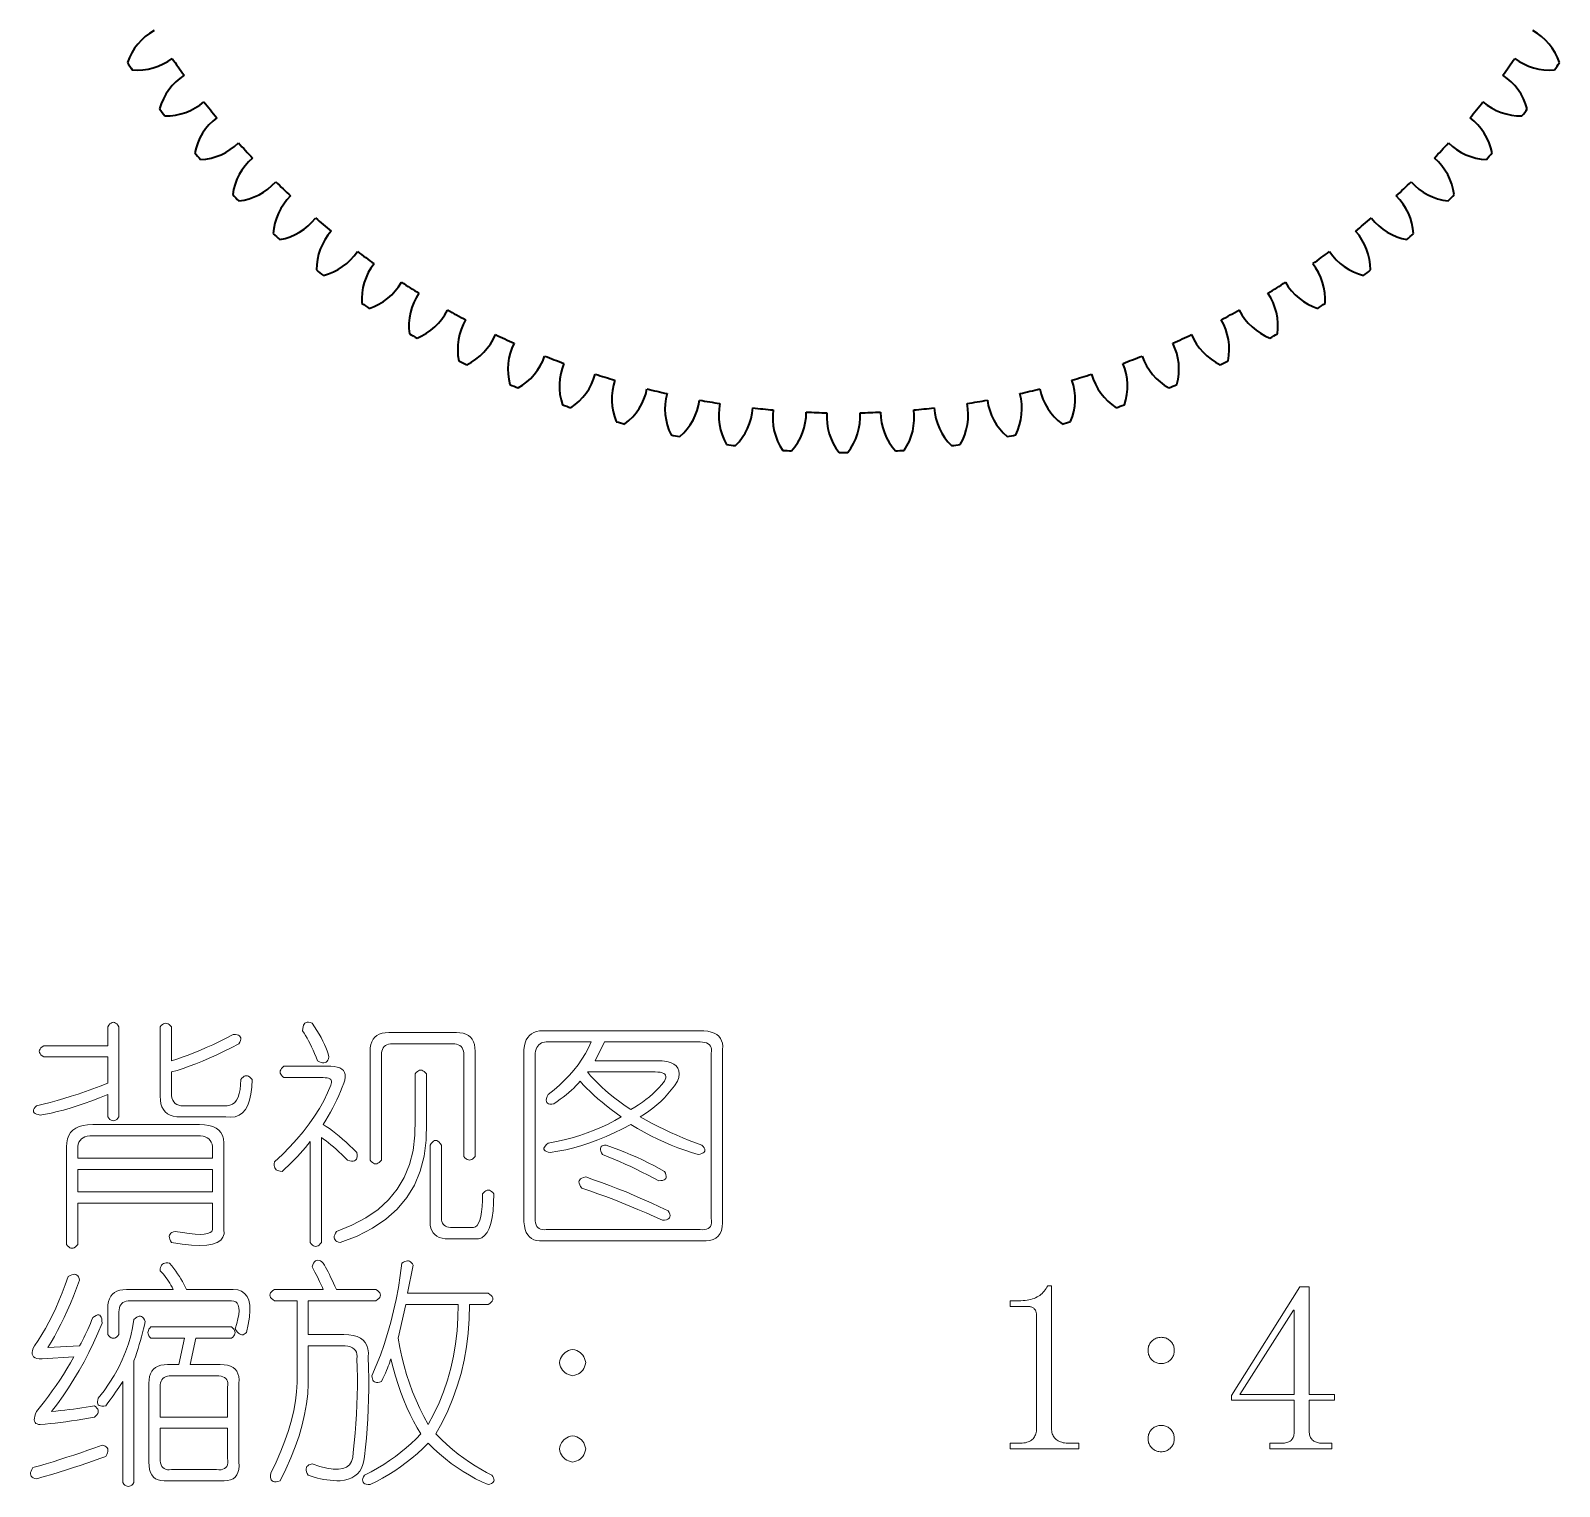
# Model space of a CAD drawing. Extents: x 0 to 297, y 0 to 210.
# Drawn here: x 26.1 to 58.72, y 87.81 to 118.87 of the extents above; entities that cross this region are included whole.
import ezdxf

# ---------------------------------------------------------------- set-up
doc = ezdxf.new("R2010")
doc.units = 0

msp = doc.modelspace()

# ---------------------------------------------------------------- linework, layer by layer
at = {"color": 255, "lineweight": 13}
for points in [[(27.981, 97.615), (27.981, 95.695), (27.957, 95.666), (27.933, 95.643), (27.909, 95.627), (27.885, 95.618), (27.861, 95.615), (27.837, 95.618), (27.813, 95.627), (27.789, 95.643), (27.765, 95.666), (27.741, 95.695), (27.741, 96.175), (27.568, 96.105), (27.401, 96.042), (27.241, 95.984), (27.088, 95.931), (26.941, 95.885), (26.8, 95.843), (26.665, 95.808), (26.537, 95.778), (26.416, 95.753), (26.301, 95.735), (26.257, 95.744), (26.221, 95.755), (26.193, 95.769), (26.173, 95.786), (26.161, 95.805), (26.157, 95.826), (26.161, 95.849), (26.173, 95.875), (26.193, 95.904), (26.221, 95.935), (26.365, 95.968), (26.512, 96.005), (26.66, 96.045), (26.809, 96.088), (26.961, 96.135), (27.113, 96.184), (27.268, 96.237), (27.424, 96.293), (27.581, 96.352), (27.741, 96.415), (27.741, 96.975), (26.381, 96.975), (26.345, 96.999), (26.317, 97.023), (26.297, 97.047), (26.285, 97.071), (26.281, 97.095), (26.285, 97.119), (26.297, 97.143), (26.317, 97.167), (26.345, 97.191), (26.381, 97.215), (27.741, 97.215), (27.741, 97.615), (27.765, 97.651), (27.789, 97.679), (27.813, 97.699), (27.837, 97.711), (27.861, 97.715), (27.885, 97.711), (27.909, 97.699), (27.933, 97.679), (27.957, 97.651)], [(28.861, 97.615), (28.885, 97.643), (28.909, 97.666), (28.933, 97.682), (28.957, 97.691), (28.981, 97.695), (29.005, 97.691), (29.029, 97.682), (29.053, 97.666), (29.077, 97.643), (29.101, 97.615), (29.101, 96.895), (29.215, 96.929), (29.333, 96.968), (29.455, 97.012), (29.581, 97.061), (29.711, 97.115), (29.845, 97.173), (29.983, 97.236), (30.125, 97.304), (30.271, 97.377), (30.421, 97.455), (30.465, 97.453), (30.502, 97.447), (30.532, 97.437), (30.555, 97.423), (30.571, 97.405), (30.579, 97.383), (30.58, 97.357), (30.574, 97.327), (30.561, 97.293), (30.541, 97.255), (30.375, 97.169), (30.214, 97.09), (30.058, 97.016), (29.907, 96.947), (29.761, 96.885), (29.619, 96.827), (29.482, 96.776), (29.35, 96.73), (29.223, 96.689), (29.101, 96.655), (29.101, 96.215), (29.104, 96.154), (29.113, 96.101), (29.129, 96.055), (29.152, 96.016), (29.181, 95.985), (29.216, 95.96), (29.257, 95.943), (29.305, 95.933), (29.36, 95.93), (29.421, 95.935), (30.221, 95.935), (30.289, 95.933), (30.35, 95.944), (30.404, 95.968), (30.451, 96.005), (30.491, 96.055), (30.523, 96.117), (30.548, 96.192), (30.566, 96.28), (30.577, 96.381), (30.581, 96.495), (30.605, 96.523), (30.629, 96.546), (30.653, 96.562), (30.677, 96.571), (30.701, 96.575), (30.725, 96.571), (30.749, 96.562), (30.773, 96.546), (30.797, 96.523), (30.821, 96.495), (30.815, 96.328), (30.798, 96.181), (30.77, 96.053), (30.731, 95.944), (30.681, 95.855), (30.619, 95.784), (30.546, 95.733), (30.462, 95.701), (30.367, 95.688), (30.261, 95.695), (29.301, 95.695), (29.217, 95.699), (29.142, 95.712), (29.076, 95.734), (29.019, 95.765), (28.971, 95.805), (28.931, 95.853), (28.9, 95.91), (28.878, 95.976), (28.865, 96.051), (28.861, 96.135)], [(32.461, 96.975), (32.451, 96.938), (32.438, 96.907), (32.422, 96.883), (32.403, 96.866), (32.381, 96.855), (32.355, 96.85), (32.326, 96.851), (32.294, 96.859), (32.259, 96.874), (32.221, 96.895), (32.189, 96.973), (32.157, 97.048), (32.125, 97.12), (32.093, 97.189), (32.061, 97.255), (32.029, 97.317), (31.997, 97.376), (31.965, 97.432), (31.933, 97.485), (31.901, 97.535), (31.903, 97.579), (31.909, 97.618), (31.919, 97.65), (31.933, 97.675), (31.951, 97.695), (31.973, 97.707), (31.999, 97.714), (32.029, 97.714), (32.063, 97.707), (32.101, 97.695), (32.155, 97.615), (32.205, 97.538), (32.251, 97.462), (32.293, 97.387), (32.331, 97.315), (32.365, 97.243), (32.395, 97.174), (32.421, 97.106), (32.443, 97.039)], [(33.741, 97.495), (35.181, 97.495), (35.257, 97.491), (35.325, 97.479), (35.385, 97.459), (35.437, 97.431), (35.481, 97.395), (35.517, 97.351), (35.545, 97.299), (35.565, 97.239), (35.577, 97.171), (35.581, 97.095), (35.581, 94.855), (35.557, 94.826), (35.533, 94.803), (35.509, 94.787), (35.485, 94.778), (35.461, 94.775), (35.437, 94.778), (35.413, 94.787), (35.389, 94.803), (35.365, 94.826), (35.341, 94.855), (35.341, 97.015), (35.338, 97.06), (35.331, 97.101), (35.319, 97.137), (35.302, 97.168), (35.281, 97.195), (35.254, 97.216), (35.223, 97.233), (35.187, 97.245), (35.146, 97.252), (35.101, 97.255), (33.821, 97.255), (33.775, 97.252), (33.734, 97.245), (33.698, 97.233), (33.667, 97.216), (33.641, 97.195), (33.619, 97.168), (33.602, 97.137), (33.59, 97.101), (33.583, 97.06), (33.581, 97.015), (33.581, 94.775), (33.557, 94.746), (33.533, 94.723), (33.509, 94.707), (33.485, 94.698), (33.461, 94.695), (33.437, 94.698), (33.413, 94.707), (33.389, 94.723), (33.365, 94.746), (33.341, 94.775), (33.341, 97.095), (33.345, 97.171), (33.357, 97.239), (33.377, 97.299), (33.405, 97.351), (33.441, 97.395), (33.485, 97.431), (33.537, 97.459), (33.597, 97.479), (33.665, 97.491)], [(37.021, 97.535), (40.461, 97.535), (40.544, 97.523), (40.617, 97.506), (40.681, 97.482), (40.736, 97.451), (40.781, 97.415), (40.816, 97.371), (40.841, 97.322), (40.857, 97.266), (40.864, 97.203), (40.861, 97.135), (40.861, 93.535), (40.863, 93.436), (40.856, 93.349), (40.838, 93.273), (40.809, 93.208), (40.771, 93.155), (40.721, 93.112), (40.662, 93.081), (40.592, 93.061), (40.511, 93.052), (40.421, 93.055), (37.021, 93.055), (36.952, 93.051), (36.889, 93.058), (36.833, 93.074), (36.784, 93.099), (36.741, 93.135), (36.704, 93.179), (36.673, 93.234), (36.649, 93.298), (36.632, 93.371), (36.621, 93.455), (36.621, 97.135), (36.632, 97.211), (36.649, 97.279), (36.673, 97.339), (36.704, 97.391), (36.741, 97.435), (36.784, 97.471), (36.833, 97.499), (36.889, 97.519), (36.952, 97.531)], [(38.061, 97.295), (37.101, 97.295), (37.062, 97.292), (37.027, 97.285), (36.995, 97.273), (36.966, 97.256), (36.941, 97.235), (36.918, 97.208), (36.899, 97.177), (36.883, 97.141), (36.87, 97.1), (36.861, 97.055), (36.861, 93.535), (36.863, 93.482), (36.87, 93.435), (36.882, 93.395), (36.899, 93.362), (36.921, 93.335), (36.947, 93.314), (36.978, 93.299), (37.014, 93.291), (37.055, 93.29), (37.101, 93.295), (40.381, 93.295), (40.433, 93.29), (40.48, 93.291), (40.52, 93.299), (40.553, 93.314), (40.581, 93.335), (40.601, 93.362), (40.616, 93.395), (40.624, 93.435), (40.625, 93.482), (40.621, 93.535), (40.621, 97.055), (40.625, 97.1), (40.624, 97.141), (40.616, 97.177), (40.601, 97.208), (40.581, 97.235), (40.553, 97.256), (40.52, 97.273), (40.48, 97.285), (40.433, 97.292), (40.381, 97.295), (38.341, 97.295), (38.141, 96.895), (39.461, 96.895), (39.573, 96.89), (39.67, 96.877), (39.752, 96.855), (39.819, 96.824), (39.871, 96.785), (39.907, 96.736), (39.928, 96.679), (39.934, 96.613), (39.925, 96.538), (39.901, 96.455), (39.835, 96.361), (39.766, 96.271), (39.694, 96.185), (39.619, 96.103), (39.541, 96.025), (39.459, 95.951), (39.374, 95.881), (39.286, 95.815), (39.195, 95.753), (39.101, 95.695), (39.229, 95.624), (39.358, 95.555), (39.488, 95.489), (39.619, 95.426), (39.751, 95.365), (39.883, 95.306), (40.016, 95.249), (40.15, 95.195), (40.285, 95.144), (40.421, 95.095), (40.449, 95.064), (40.469, 95.035), (40.481, 95.009), (40.485, 94.986), (40.481, 94.965), (40.469, 94.946), (40.449, 94.929), (40.421, 94.915), (40.385, 94.904), (40.341, 94.895), (40.197, 94.937), (40.053, 94.984), (39.909, 95.036), (39.765, 95.093), (39.621, 95.155), (39.477, 95.221), (39.333, 95.292), (39.189, 95.368), (39.045, 95.449), (38.901, 95.535), (38.725, 95.442), (38.55, 95.357), (38.376, 95.279), (38.203, 95.208), (38.031, 95.145), (37.859, 95.088), (37.688, 95.039), (37.518, 94.997), (37.349, 94.962), (37.181, 94.935), (37.137, 94.944), (37.102, 94.955), (37.076, 94.969), (37.059, 94.986), (37.051, 95.005), (37.051, 95.026), (37.06, 95.049), (37.078, 95.075), (37.105, 95.104), (37.141, 95.135), (37.315, 95.169), (37.485, 95.208), (37.651, 95.252), (37.813, 95.301), (37.971, 95.355), (38.125, 95.413), (38.275, 95.476), (38.421, 95.544), (38.563, 95.617), (38.701, 95.695), (38.591, 95.774), (38.486, 95.853), (38.386, 95.931), (38.291, 96.008), (38.201, 96.085), (38.115, 96.16), (38.034, 96.235), (37.958, 96.309), (37.887, 96.382), (37.821, 96.455), (37.779, 96.407), (37.734, 96.359), (37.686, 96.311), (37.635, 96.263), (37.581, 96.215), (37.523, 96.167), (37.462, 96.119), (37.398, 96.071), (37.331, 96.023), (37.261, 95.975), (37.216, 95.969), (37.179, 95.97), (37.149, 95.976), (37.126, 95.987), (37.111, 96.005), (37.102, 96.027), (37.101, 96.056), (37.107, 96.09), (37.12, 96.129), (37.141, 96.175), (37.265, 96.272), (37.382, 96.373), (37.492, 96.477), (37.595, 96.584), (37.691, 96.695), (37.779, 96.808), (37.86, 96.925), (37.934, 97.045), (38.001, 97.168)], [(32.301, 95.255), (32.301, 93.015), (32.277, 92.986), (32.253, 92.963), (32.229, 92.947), (32.205, 92.938), (32.181, 92.935), (32.157, 92.938), (32.133, 92.947), (32.109, 92.963), (32.085, 92.986), (32.061, 93.015), (32.061, 95.175), (32.011, 95.111), (31.96, 95.047), (31.906, 94.983), (31.849, 94.919), (31.791, 94.855), (31.729, 94.791), (31.666, 94.727), (31.6, 94.663), (31.531, 94.599), (31.461, 94.535), (31.423, 94.537), (31.39, 94.543), (31.362, 94.553), (31.339, 94.567), (31.321, 94.585), (31.307, 94.607), (31.298, 94.633), (31.294, 94.663), (31.295, 94.697), (31.301, 94.735), (31.471, 94.895), (31.63, 95.056), (31.778, 95.218), (31.915, 95.381), (32.041, 95.545), (32.155, 95.709), (32.258, 95.874), (32.35, 96.04), (32.431, 96.207), (32.501, 96.375), (32.513, 96.405), (32.52, 96.432), (32.52, 96.456), (32.513, 96.477), (32.501, 96.495), (32.481, 96.509), (32.456, 96.52), (32.424, 96.528), (32.385, 96.533), (32.341, 96.535), (31.501, 96.535), (31.472, 96.559), (31.449, 96.583), (31.433, 96.607), (31.424, 96.631), (31.421, 96.655), (31.424, 96.679), (31.433, 96.703), (31.449, 96.727), (31.472, 96.751), (31.501, 96.775), (32.501, 96.775), (32.575, 96.771), (32.64, 96.76), (32.694, 96.742), (32.737, 96.717), (32.771, 96.685), (32.793, 96.645), (32.806, 96.598), (32.808, 96.544), (32.799, 96.483), (32.781, 96.415), (32.747, 96.327), (32.712, 96.239), (32.674, 96.151), (32.633, 96.063), (32.591, 95.975), (32.545, 95.887), (32.498, 95.799), (32.448, 95.711), (32.395, 95.623), (32.341, 95.535), (32.405, 95.493), (32.472, 95.447), (32.54, 95.397), (32.609, 95.343), (32.681, 95.285), (32.753, 95.223), (32.828, 95.157), (32.904, 95.087), (32.981, 95.013), (33.061, 94.935), (33.066, 94.89), (33.065, 94.851), (33.059, 94.819), (33.048, 94.794), (33.031, 94.775), (33.008, 94.762), (32.979, 94.755), (32.945, 94.755), (32.906, 94.762), (32.861, 94.775), (32.797, 94.837), (32.736, 94.896), (32.676, 94.952), (32.617, 95.005), (32.561, 95.055), (32.505, 95.101), (32.452, 95.144), (32.4, 95.184), (32.349, 95.221)], [(34.301, 96.615), (34.325, 96.643), (34.349, 96.666), (34.373, 96.682), (34.397, 96.691), (34.421, 96.695), (34.445, 96.691), (34.469, 96.682), (34.493, 96.666), (34.517, 96.643), (34.541, 96.615), (34.541, 95.575), (34.537, 95.203), (34.493, 94.858), (34.409, 94.538), (34.285, 94.243), (34.121, 93.975), (33.917, 93.731), (33.673, 93.514), (33.389, 93.322), (33.065, 93.155), (32.701, 93.015), (32.664, 93.024), (32.633, 93.037), (32.609, 93.053), (32.592, 93.072), (32.581, 93.095), (32.576, 93.12), (32.577, 93.149), (32.585, 93.181), (32.6, 93.216), (32.621, 93.255), (32.954, 93.387), (33.251, 93.543), (33.511, 93.723), (33.734, 93.927), (33.921, 94.155), (34.07, 94.407), (34.183, 94.683), (34.259, 94.983), (34.298, 95.307), (34.301, 95.655)], [(39.421, 96.655), (37.981, 96.655), (38.047, 96.575), (38.12, 96.495), (38.198, 96.415), (38.281, 96.335), (38.371, 96.255), (38.465, 96.175), (38.566, 96.095), (38.672, 96.015), (38.783, 95.935), (38.901, 95.855), (38.987, 95.904), (39.07, 95.955), (39.15, 96.009), (39.227, 96.066), (39.301, 96.125), (39.371, 96.186), (39.438, 96.249), (39.502, 96.315), (39.563, 96.384), (39.621, 96.455), (39.64, 96.493), (39.651, 96.527), (39.653, 96.557), (39.646, 96.583), (39.631, 96.605), (39.606, 96.623), (39.573, 96.637), (39.531, 96.647), (39.48, 96.653)], [(27.421, 95.535), (29.701, 95.535), (29.807, 95.53), (29.901, 95.515), (29.983, 95.491), (30.053, 95.458), (30.111, 95.415), (30.157, 95.362), (30.191, 95.299), (30.213, 95.227), (30.223, 95.146), (30.221, 95.055), (30.221, 93.295), (30.224, 93.205), (30.201, 93.13), (30.153, 93.068), (30.08, 93.019), (29.981, 92.985), (29.856, 92.963), (29.705, 92.956), (29.529, 92.962), (29.328, 92.981), (29.101, 93.015), (29.08, 93.053), (29.065, 93.088), (29.057, 93.12), (29.056, 93.149), (29.061, 93.175), (29.072, 93.197), (29.089, 93.216), (29.113, 93.232), (29.144, 93.245), (29.181, 93.255), (29.34, 93.227), (29.481, 93.207), (29.605, 93.195), (29.712, 93.191), (29.801, 93.195), (29.872, 93.207), (29.925, 93.227), (29.961, 93.255), (29.98, 93.291), (29.981, 93.335), (29.981, 93.855), (27.101, 93.855), (27.101, 92.975), (27.077, 92.946), (27.053, 92.923), (27.029, 92.907), (27.005, 92.898), (26.981, 92.895), (26.957, 92.898), (26.933, 92.907), (26.909, 92.923), (26.885, 92.946), (26.861, 92.975), (26.861, 95.055), (26.866, 95.146), (26.883, 95.227), (26.911, 95.299), (26.95, 95.362), (27.001, 95.415), (27.062, 95.458), (27.135, 95.491), (27.219, 95.515), (27.314, 95.53)], [(29.661, 95.295), (27.421, 95.295), (27.36, 95.292), (27.305, 95.283), (27.257, 95.269), (27.216, 95.25), (27.181, 95.225), (27.152, 95.194), (27.129, 95.157), (27.113, 95.115), (27.104, 95.068), (27.101, 95.015), (27.101, 94.815), (29.981, 94.815), (29.981, 95.015), (29.977, 95.068), (29.968, 95.115), (29.952, 95.157), (29.929, 95.194), (29.901, 95.225), (29.865, 95.25), (29.824, 95.269), (29.776, 95.283), (29.721, 95.292)], [(34.861, 95.095), (34.861, 93.535), (34.863, 93.497), (34.87, 93.463), (34.882, 93.433), (34.899, 93.407), (34.921, 93.385), (34.947, 93.367), (34.978, 93.353), (35.014, 93.343), (35.055, 93.337), (35.101, 93.335), (35.501, 93.335), (35.546, 93.335), (35.587, 93.351), (35.623, 93.383), (35.654, 93.431), (35.681, 93.495), (35.702, 93.575), (35.719, 93.671), (35.731, 93.783), (35.738, 93.911), (35.741, 94.055), (35.765, 94.083), (35.789, 94.106), (35.813, 94.122), (35.837, 94.131), (35.861, 94.135), (35.885, 94.131), (35.909, 94.122), (35.933, 94.106), (35.957, 94.083), (35.981, 94.055), (35.977, 93.865), (35.965, 93.696), (35.945, 93.548), (35.917, 93.421), (35.881, 93.315), (35.837, 93.229), (35.785, 93.164), (35.725, 93.12), (35.657, 93.097), (35.581, 93.095), (35.021, 93.095), (34.945, 93.098), (34.877, 93.109), (34.817, 93.127), (34.765, 93.152), (34.721, 93.185), (34.685, 93.224), (34.657, 93.271), (34.637, 93.325), (34.625, 93.386), (34.621, 93.455), (34.621, 95.095), (34.645, 95.131), (34.669, 95.159), (34.693, 95.179), (34.717, 95.191), (34.741, 95.195), (34.765, 95.191), (34.789, 95.179), (34.813, 95.159), (34.837, 95.131)], [(38.381, 95.095), (38.515, 95.046), (38.648, 94.995), (38.778, 94.943), (38.905, 94.89), (39.031, 94.835), (39.153, 94.778), (39.274, 94.719), (39.392, 94.659), (39.507, 94.598), (39.621, 94.535), (39.641, 94.497), (39.654, 94.463), (39.66, 94.433), (39.659, 94.407), (39.651, 94.385), (39.635, 94.367), (39.612, 94.353), (39.582, 94.343), (39.545, 94.337), (39.501, 94.335), (39.381, 94.398), (39.261, 94.459), (39.141, 94.519), (39.021, 94.578), (38.901, 94.635), (38.781, 94.69), (38.661, 94.743), (38.541, 94.795), (38.421, 94.846), (38.301, 94.895), (38.28, 94.933), (38.265, 94.967), (38.257, 94.997), (38.256, 95.023), (38.261, 95.045), (38.272, 95.063), (38.289, 95.077), (38.313, 95.087), (38.344, 95.093)], [(29.981, 94.575), (27.101, 94.575), (27.101, 94.095), (29.981, 94.095)], [(39.701, 93.695), (39.721, 93.657), (39.734, 93.623), (39.74, 93.593), (39.739, 93.567), (39.731, 93.545), (39.715, 93.527), (39.692, 93.513), (39.662, 93.503), (39.625, 93.497), (39.581, 93.495), (39.405, 93.573), (39.23, 93.65), (39.056, 93.724), (38.883, 93.795), (38.711, 93.865), (38.539, 93.931), (38.368, 93.996), (38.198, 94.058), (38.029, 94.117), (37.861, 94.175), (37.833, 94.213), (37.813, 94.248), (37.801, 94.28), (37.797, 94.309), (37.801, 94.335), (37.813, 94.357), (37.833, 94.376), (37.861, 94.392), (37.897, 94.405), (37.941, 94.415), (38.109, 94.357), (38.28, 94.296), (38.452, 94.232), (38.625, 94.165), (38.801, 94.095), (38.977, 94.021), (39.156, 93.944), (39.336, 93.864), (39.517, 93.781)], [(26.901, 92.295), (26.939, 92.315), (26.974, 92.33), (27.006, 92.338), (27.035, 92.339), (27.061, 92.335), (27.083, 92.323), (27.102, 92.306), (27.118, 92.282), (27.131, 92.251), (27.141, 92.215), (27.076, 92.042), (27.011, 91.875), (26.945, 91.715), (26.878, 91.562), (26.811, 91.415), (26.742, 91.274), (26.673, 91.139), (26.603, 91.011), (26.532, 90.89), (26.461, 90.775), (27.141, 90.815), (27.172, 90.871), (27.203, 90.928), (27.233, 90.986), (27.262, 91.045), (27.291, 91.105), (27.318, 91.165), (27.345, 91.226), (27.371, 91.288), (27.396, 91.351), (27.421, 91.415), (27.459, 91.442), (27.493, 91.461), (27.523, 91.471), (27.549, 91.472), (27.571, 91.465), (27.589, 91.448), (27.603, 91.423), (27.613, 91.389), (27.619, 91.346), (27.621, 91.295), (27.531, 91.081), (27.437, 90.874), (27.339, 90.672), (27.237, 90.475), (27.131, 90.285), (27.021, 90.099), (26.907, 89.92), (26.789, 89.746), (26.667, 89.577), (26.541, 89.415), (26.636, 89.423), (26.731, 89.432), (26.825, 89.442), (26.918, 89.453), (27.011, 89.465), (27.102, 89.477), (27.193, 89.49), (27.283, 89.504), (27.372, 89.519), (27.461, 89.535), (27.489, 89.511), (27.512, 89.487), (27.528, 89.463), (27.537, 89.439), (27.541, 89.415), (27.537, 89.391), (27.528, 89.367), (27.512, 89.343), (27.489, 89.319), (27.461, 89.295), (27.334, 89.271), (27.209, 89.25), (27.087, 89.23), (26.968, 89.211), (26.851, 89.195), (26.736, 89.179), (26.623, 89.166), (26.513, 89.154), (26.406, 89.143), (26.301, 89.135), (26.264, 89.137), (26.233, 89.146), (26.209, 89.16), (26.192, 89.179), (26.181, 89.205), (26.176, 89.235), (26.177, 89.272), (26.185, 89.314), (26.2, 89.361), (26.221, 89.415), (26.308, 89.52), (26.393, 89.627), (26.477, 89.737), (26.56, 89.85), (26.641, 89.965), (26.72, 90.082), (26.797, 90.201), (26.873, 90.323), (26.948, 90.448), (27.021, 90.575), (26.341, 90.535), (26.281, 90.537), (26.232, 90.546), (26.192, 90.56), (26.161, 90.579), (26.141, 90.605), (26.129, 90.635), (26.128, 90.672), (26.136, 90.714), (26.153, 90.761), (26.181, 90.815), (26.26, 90.93), (26.337, 91.053), (26.413, 91.183), (26.488, 91.32), (26.561, 91.465), (26.632, 91.616), (26.701, 91.775), (26.769, 91.941), (26.836, 92.114)], [(28.141, 92.015), (29.141, 92.015), (29.116, 92.062), (29.091, 92.107), (29.065, 92.151), (29.038, 92.194), (29.011, 92.235), (28.982, 92.274), (28.953, 92.311), (28.923, 92.347), (28.892, 92.382), (28.861, 92.415), (28.863, 92.452), (28.869, 92.485), (28.879, 92.513), (28.893, 92.536), (28.911, 92.555), (28.933, 92.568), (28.959, 92.577), (28.989, 92.581), (29.023, 92.58), (29.061, 92.575), (29.107, 92.519), (29.152, 92.463), (29.194, 92.407), (29.233, 92.351), (29.271, 92.295), (29.305, 92.239), (29.338, 92.183), (29.368, 92.127), (29.395, 92.071), (29.421, 92.015), (30.421, 92.015), (30.517, 92.005), (30.598, 91.978), (30.664, 91.932), (30.715, 91.867), (30.751, 91.785), (30.771, 91.683), (30.776, 91.564), (30.766, 91.426), (30.741, 91.269), (30.701, 91.095), (30.677, 91.074), (30.653, 91.059), (30.629, 91.051), (30.605, 91.05), (30.581, 91.055), (30.557, 91.066), (30.533, 91.083), (30.509, 91.107), (30.485, 91.138), (30.461, 91.175), (30.496, 91.289), (30.521, 91.391), (30.537, 91.481), (30.544, 91.559), (30.541, 91.625), (30.528, 91.679), (30.505, 91.721), (30.473, 91.751), (30.432, 91.769), (30.381, 91.775), (28.221, 91.775), (28.175, 91.772), (28.134, 91.765), (28.098, 91.753), (28.067, 91.736), (28.041, 91.715), (28.019, 91.688), (28.002, 91.657), (27.99, 91.621), (27.983, 91.58), (27.981, 91.535), (27.981, 91.055), (27.957, 91.026), (27.933, 91.003), (27.909, 90.987), (27.885, 90.978), (27.861, 90.975), (27.837, 90.978), (27.813, 90.987), (27.789, 91.003), (27.765, 91.026), (27.741, 91.055), (27.741, 91.615), (27.745, 91.691), (27.757, 91.759), (27.777, 91.819), (27.805, 91.871), (27.841, 91.915), (27.885, 91.951), (27.937, 91.979), (27.997, 91.999), (28.065, 92.011)], [(32.341, 92.575), (32.365, 92.533), (32.39, 92.488), (32.416, 92.44), (32.443, 92.389), (32.471, 92.335), (32.499, 92.277), (32.528, 92.216), (32.558, 92.152), (32.589, 92.085), (32.621, 92.015), (33.461, 92.015), (33.497, 91.991), (33.525, 91.967), (33.545, 91.943), (33.557, 91.919), (33.561, 91.895), (33.557, 91.871), (33.545, 91.847), (33.525, 91.823), (33.497, 91.799), (33.461, 91.775), (32.021, 91.775), (32.021, 91.055), (32.781, 91.055), (32.887, 91.05), (32.981, 91.035), (33.063, 91.011), (33.133, 90.978), (33.191, 90.935), (33.237, 90.882), (33.271, 90.819), (33.293, 90.747), (33.303, 90.666), (33.301, 90.575), (33.307, 90.345), (33.31, 90.119), (33.31, 89.897), (33.307, 89.679), (33.301, 89.465), (33.291, 89.255), (33.278, 89.049), (33.262, 88.847), (33.243, 88.649), (33.221, 88.455), (33.208, 88.363), (33.187, 88.28), (33.157, 88.206), (33.118, 88.141), (33.071, 88.085), (33.014, 88.037), (32.949, 87.998), (32.875, 87.968), (32.792, 87.947), (32.701, 87.935), (32.629, 87.936), (32.558, 87.939), (32.488, 87.945), (32.419, 87.954), (32.351, 87.965), (32.283, 87.978), (32.216, 87.993), (32.15, 88.011), (32.085, 88.032), (32.021, 88.055), (32, 88.093), (31.985, 88.128), (31.977, 88.16), (31.976, 88.189), (31.981, 88.215), (31.992, 88.237), (32.009, 88.256), (32.033, 88.272), (32.064, 88.285), (32.101, 88.295), (32.268, 88.239), (32.417, 88.202), (32.549, 88.182), (32.664, 88.179), (32.761, 88.195), (32.84, 88.227), (32.901, 88.278), (32.945, 88.346), (32.972, 88.431), (32.981, 88.535), (33.003, 88.742), (33.022, 88.947), (33.038, 89.151), (33.051, 89.354), (33.061, 89.555), (33.067, 89.754), (33.07, 89.951), (33.07, 90.147), (33.067, 90.342), (33.061, 90.535), (33.065, 90.588), (33.061, 90.635), (33.049, 90.677), (33.029, 90.714), (33.001, 90.745), (32.965, 90.77), (32.921, 90.789), (32.869, 90.803), (32.809, 90.812), (32.741, 90.815), (32.021, 90.815), (32.021, 90.215), (32.022, 90.005), (32.009, 89.791), (31.983, 89.573), (31.944, 89.351), (31.891, 89.125), (31.824, 88.895), (31.743, 88.661), (31.649, 88.423), (31.542, 88.181), (31.421, 87.935), (31.375, 87.922), (31.336, 87.915), (31.302, 87.915), (31.273, 87.922), (31.251, 87.935), (31.233, 87.954), (31.222, 87.979), (31.216, 88.011), (31.215, 88.05), (31.221, 88.095), (31.334, 88.332), (31.435, 88.563), (31.523, 88.789), (31.598, 89.01), (31.661, 89.225), (31.71, 89.434), (31.747, 89.637), (31.771, 89.835), (31.782, 90.028), (31.781, 90.215), (31.781, 91.775), (31.301, 91.775), (31.265, 91.799), (31.237, 91.823), (31.217, 91.847), (31.205, 91.871), (31.201, 91.895), (31.205, 91.919), (31.217, 91.943), (31.237, 91.967), (31.265, 91.991), (31.301, 92.015), (32.341, 92.015), (32.324, 92.055), (32.305, 92.098), (32.285, 92.142), (32.264, 92.187), (32.241, 92.235), (32.216, 92.283), (32.189, 92.334), (32.161, 92.386), (32.132, 92.439), (32.101, 92.495), (32.117, 92.539), (32.136, 92.575), (32.156, 92.603), (32.177, 92.623), (32.201, 92.635), (32.225, 92.639), (32.252, 92.635), (32.28, 92.623), (32.309, 92.603)], [(34.261, 92.535), (34.141, 91.935), (35.861, 91.935), (35.897, 91.911), (35.925, 91.887), (35.945, 91.863), (35.957, 91.839), (35.961, 91.815), (35.957, 91.791), (35.945, 91.767), (35.925, 91.743), (35.897, 91.719), (35.861, 91.695), (35.461, 91.695), (35.453, 91.386), (35.432, 91.085), (35.396, 90.791), (35.345, 90.504), (35.281, 90.225), (35.201, 89.952), (35.108, 89.687), (35, 89.429), (34.877, 89.178), (34.741, 88.935), (34.861, 88.818), (34.981, 88.707), (35.101, 88.603), (35.221, 88.506), (35.341, 88.415), (35.461, 88.33), (35.581, 88.251), (35.701, 88.179), (35.821, 88.114), (35.941, 88.055), (35.961, 88.024), (35.976, 87.995), (35.984, 87.969), (35.985, 87.946), (35.981, 87.925), (35.969, 87.906), (35.952, 87.889), (35.928, 87.875), (35.897, 87.864), (35.861, 87.855), (35.725, 87.914), (35.592, 87.979), (35.46, 88.051), (35.329, 88.13), (35.201, 88.215), (35.073, 88.306), (34.948, 88.403), (34.824, 88.507), (34.701, 88.618), (34.581, 88.735), (34.467, 88.625), (34.352, 88.52), (34.234, 88.42), (34.113, 88.325), (33.991, 88.235), (33.865, 88.149), (33.738, 88.068), (33.608, 87.992), (33.475, 87.921), (33.341, 87.855), (33.296, 87.857), (33.259, 87.863), (33.229, 87.873), (33.206, 87.887), (33.191, 87.905), (33.182, 87.927), (33.181, 87.953), (33.187, 87.983), (33.2, 88.017), (33.221, 88.055), (33.362, 88.128), (33.499, 88.205), (33.631, 88.285), (33.758, 88.368), (33.881, 88.455), (33.998, 88.544), (34.111, 88.637), (34.219, 88.733), (34.322, 88.832), (34.421, 88.935), (34.342, 89.066), (34.267, 89.203), (34.195, 89.347), (34.126, 89.498), (34.061, 89.655), (33.998, 89.818), (33.939, 89.987), (33.883, 90.163), (33.83, 90.346), (33.781, 90.535), (33.771, 90.501), (33.76, 90.464), (33.746, 90.424), (33.729, 90.381), (33.711, 90.335), (33.689, 90.285), (33.666, 90.232), (33.64, 90.176), (33.611, 90.117), (33.581, 90.055), (33.543, 90.041), (33.509, 90.034), (33.479, 90.032), (33.453, 90.035), (33.431, 90.045), (33.413, 90.059), (33.399, 90.08), (33.389, 90.106), (33.383, 90.137), (33.381, 90.175), (33.473, 90.393), (33.56, 90.616), (33.64, 90.844), (33.713, 91.077), (33.781, 91.315), (33.841, 91.557), (33.896, 91.804), (33.944, 92.056), (33.985, 92.313), (34.021, 92.575), (34.052, 92.596), (34.081, 92.611), (34.109, 92.621), (34.136, 92.626), (34.161, 92.625), (34.184, 92.618), (34.205, 92.605), (34.225, 92.587), (34.244, 92.564)], [(47.881, 92.095), (47.881, 89.055), (47.882, 89.023), (47.885, 88.994), (47.89, 88.966), (47.897, 88.939), (47.906, 88.915), (47.917, 88.891), (47.93, 88.87), (47.945, 88.85), (47.962, 88.831), (47.981, 88.815), (48.001, 88.799), (48.024, 88.786), (48.048, 88.774), (48.073, 88.763), (48.101, 88.755), (48.129, 88.747), (48.16, 88.742), (48.192, 88.738), (48.225, 88.735), (48.261, 88.735), (48.461, 88.735), (48.461, 88.615), (47.001, 88.615), (47.001, 88.735), (47.181, 88.735), (47.22, 88.735), (47.256, 88.738), (47.291, 88.742), (47.323, 88.747), (47.353, 88.755), (47.381, 88.763), (47.407, 88.774), (47.43, 88.786), (47.452, 88.799), (47.471, 88.815), (47.488, 88.831), (47.503, 88.85), (47.517, 88.87), (47.528, 88.891), (47.538, 88.915), (47.546, 88.939), (47.553, 88.966), (47.557, 88.994), (47.56, 89.023), (47.561, 89.055), (47.561, 91.475), (47.56, 91.49), (47.559, 91.505), (47.556, 91.52), (47.553, 91.534), (47.548, 91.547), (47.543, 91.56), (47.536, 91.572), (47.529, 91.583), (47.52, 91.594), (47.511, 91.605), (47.5, 91.614), (47.489, 91.623), (47.476, 91.63), (47.463, 91.637), (47.448, 91.642), (47.433, 91.647), (47.416, 91.65), (47.399, 91.653), (47.38, 91.654), (47.361, 91.655), (47.001, 91.655), (47.001, 91.775), (47.181, 91.775), (47.228, 91.775), (47.273, 91.778), (47.317, 91.782), (47.358, 91.787), (47.398, 91.795), (47.436, 91.803), (47.473, 91.814), (47.507, 91.826), (47.54, 91.839), (47.571, 91.855), (47.6, 91.871), (47.628, 91.89), (47.654, 91.91), (47.679, 91.931), (47.703, 91.955), (47.725, 91.979), (47.746, 92.006), (47.766, 92.034), (47.784, 92.063), (47.801, 92.095)], [(53.381, 88.995), (53.381, 88.967), (53.384, 88.942), (53.388, 88.918), (53.393, 88.895), (53.401, 88.875), (53.409, 88.855), (53.42, 88.838), (53.432, 88.822), (53.445, 88.807), (53.461, 88.795), (53.477, 88.783), (53.495, 88.773), (53.514, 88.764), (53.534, 88.756), (53.556, 88.75), (53.578, 88.744), (53.602, 88.74), (53.627, 88.737), (53.653, 88.735), (53.681, 88.735), (53.861, 88.735), (53.861, 88.615), (52.541, 88.615), (52.541, 88.735), (52.761, 88.735), (52.792, 88.735), (52.821, 88.737), (52.849, 88.74), (52.874, 88.744), (52.898, 88.75), (52.92, 88.756), (52.941, 88.764), (52.959, 88.773), (52.976, 88.783), (52.991, 88.795), (53.004, 88.807), (53.016, 88.822), (53.026, 88.838), (53.035, 88.855), (53.043, 88.875), (53.049, 88.895), (53.054, 88.918), (53.058, 88.942), (53.06, 88.967), (53.061, 88.995), (53.061, 89.655), (51.721, 89.655), (51.721, 89.755), (53.181, 92.075), (53.381, 92.075), (53.381, 89.775), (53.921, 89.775), (53.921, 89.655), (53.381, 89.655)], [(35.221, 91.695), (34.101, 91.695), (33.941, 90.975), (33.976, 90.776), (34.017, 90.581), (34.065, 90.389), (34.12, 90.2), (34.181, 90.015), (34.248, 89.832), (34.321, 89.653), (34.401, 89.477), (34.488, 89.304), (34.581, 89.135), (34.702, 89.362), (34.811, 89.595), (34.907, 89.835), (34.99, 90.082), (35.061, 90.335), (35.118, 90.594), (35.163, 90.859), (35.195, 91.131), (35.214, 91.41)], [(28.541, 91.335), (28.524, 91.254), (28.505, 91.173), (28.485, 91.091), (28.464, 91.008), (28.441, 90.925), (28.416, 90.84), (28.389, 90.755), (28.361, 90.669), (28.332, 90.582), (28.301, 90.495), (28.301, 87.895), (28.277, 87.866), (28.253, 87.843), (28.229, 87.827), (28.205, 87.818), (28.181, 87.815), (28.157, 87.818), (28.133, 87.827), (28.109, 87.843), (28.085, 87.866), (28.061, 87.895), (28.061, 90.055), (28.035, 90.013), (28.008, 89.97), (27.978, 89.924), (27.945, 89.875), (27.911, 89.825), (27.873, 89.771), (27.834, 89.716), (27.792, 89.658), (27.747, 89.597), (27.701, 89.535), (27.656, 89.529), (27.617, 89.528), (27.585, 89.532), (27.56, 89.541), (27.541, 89.555), (27.528, 89.573), (27.521, 89.596), (27.521, 89.624), (27.528, 89.657), (27.541, 89.695), (27.663, 89.855), (27.776, 90.018), (27.878, 90.182), (27.969, 90.347), (28.051, 90.515), (28.121, 90.683), (28.182, 90.854), (28.232, 91.026), (28.271, 91.199), (28.301, 91.375), (28.332, 91.403), (28.361, 91.424), (28.389, 91.438), (28.416, 91.445), (28.441, 91.445), (28.464, 91.437), (28.485, 91.422), (28.505, 91.4), (28.524, 91.371)], [(53.041, 91.575), (51.901, 89.775), (53.061, 89.775), (53.061, 91.575)], [(30.381, 90.975), (29.621, 90.975), (29.501, 90.415), (30.141, 90.415), (30.224, 90.411), (30.297, 90.399), (30.361, 90.379), (30.416, 90.351), (30.461, 90.315), (30.496, 90.271), (30.521, 90.219), (30.537, 90.159), (30.544, 90.091), (30.541, 90.015), (30.541, 88.335), (30.544, 88.251), (30.537, 88.178), (30.521, 88.114), (30.496, 88.059), (30.461, 88.015), (30.416, 87.979), (30.361, 87.954), (30.297, 87.938), (30.224, 87.931), (30.141, 87.935), (29.021, 87.935), (28.945, 87.931), (28.877, 87.938), (28.817, 87.954), (28.765, 87.979), (28.721, 88.015), (28.685, 88.059), (28.657, 88.114), (28.637, 88.178), (28.625, 88.251), (28.621, 88.335), (28.621, 90.015), (28.625, 90.091), (28.637, 90.159), (28.657, 90.219), (28.685, 90.271), (28.721, 90.315), (28.765, 90.351), (28.817, 90.379), (28.877, 90.399), (28.945, 90.411), (29.021, 90.415), (29.261, 90.415), (29.381, 90.975), (28.661, 90.975), (28.639, 90.999), (28.622, 91.023), (28.61, 91.047), (28.603, 91.071), (28.601, 91.095), (28.603, 91.119), (28.61, 91.143), (28.622, 91.167), (28.639, 91.191), (28.661, 91.215), (30.381, 91.215), (30.409, 91.191), (30.432, 91.167), (30.448, 91.143), (30.457, 91.119), (30.461, 91.095), (30.457, 91.071), (30.448, 91.047), (30.432, 91.023), (30.409, 90.999)], [(37.661, 90.735), (37.707, 90.725), (37.749, 90.711), (37.787, 90.693), (37.821, 90.671), (37.851, 90.645), (37.877, 90.615), (37.899, 90.581), (37.917, 90.543), (37.931, 90.501), (37.941, 90.455), (37.931, 90.409), (37.917, 90.367), (37.899, 90.329), (37.877, 90.295), (37.851, 90.265), (37.821, 90.239), (37.787, 90.217), (37.749, 90.199), (37.707, 90.185), (37.661, 90.175), (37.615, 90.185), (37.573, 90.199), (37.535, 90.217), (37.501, 90.239), (37.471, 90.265), (37.445, 90.295), (37.423, 90.329), (37.405, 90.367), (37.391, 90.409), (37.381, 90.455), (37.391, 90.501), (37.405, 90.543), (37.423, 90.581), (37.445, 90.615), (37.471, 90.645), (37.501, 90.671), (37.535, 90.693), (37.573, 90.711), (37.615, 90.725)], [(50.501, 90.715), (50.5, 90.691), (50.497, 90.668), (50.493, 90.646), (50.488, 90.625), (50.481, 90.605), (50.472, 90.585), (50.461, 90.566), (50.449, 90.548), (50.436, 90.531), (50.421, 90.515), (50.404, 90.499), (50.387, 90.486), (50.369, 90.474), (50.35, 90.463), (50.331, 90.455), (50.31, 90.447), (50.289, 90.442), (50.267, 90.438), (50.244, 90.435), (50.221, 90.435), (50.197, 90.435), (50.174, 90.438), (50.152, 90.442), (50.131, 90.447), (50.111, 90.455), (50.091, 90.463), (50.072, 90.474), (50.054, 90.486), (50.037, 90.499), (50.021, 90.515), (50.005, 90.531), (49.992, 90.548), (49.98, 90.566), (49.969, 90.585), (49.961, 90.605), (49.953, 90.625), (49.948, 90.646), (49.944, 90.668), (49.941, 90.691), (49.941, 90.715), (49.941, 90.738), (49.944, 90.761), (49.948, 90.783), (49.953, 90.804), (49.961, 90.825), (49.969, 90.844), (49.98, 90.863), (49.992, 90.881), (50.005, 90.898), (50.021, 90.915), (50.037, 90.93), (50.054, 90.943), (50.072, 90.955), (50.091, 90.966), (50.111, 90.975), (50.131, 90.982), (50.152, 90.987), (50.174, 90.991), (50.197, 90.994), (50.221, 90.995), (50.244, 90.994), (50.267, 90.991), (50.289, 90.987), (50.31, 90.982), (50.331, 90.975), (50.35, 90.966), (50.369, 90.955), (50.387, 90.943), (50.404, 90.93), (50.421, 90.915), (50.436, 90.898), (50.449, 90.881), (50.461, 90.863), (50.472, 90.844), (50.481, 90.825), (50.488, 90.804), (50.493, 90.783), (50.497, 90.761), (50.5, 90.738)], [(30.061, 90.175), (29.101, 90.175), (29.055, 90.172), (29.014, 90.165), (28.978, 90.153), (28.947, 90.136), (28.921, 90.115), (28.899, 90.088), (28.882, 90.057), (28.87, 90.021), (28.863, 89.98), (28.861, 89.935), (28.861, 89.295), (30.301, 89.295), (30.301, 89.935), (30.305, 89.98), (30.304, 90.021), (30.296, 90.057), (30.281, 90.088), (30.261, 90.115), (30.233, 90.136), (30.2, 90.153), (30.16, 90.165), (30.113, 90.172)], [(50.501, 88.835), (50.5, 88.811), (50.497, 88.788), (50.493, 88.766), (50.488, 88.745), (50.481, 88.725), (50.472, 88.705), (50.461, 88.686), (50.449, 88.668), (50.436, 88.651), (50.421, 88.635), (50.404, 88.619), (50.387, 88.606), (50.369, 88.594), (50.35, 88.583), (50.331, 88.575), (50.31, 88.567), (50.289, 88.562), (50.267, 88.558), (50.244, 88.555), (50.221, 88.555), (50.197, 88.555), (50.174, 88.558), (50.152, 88.562), (50.131, 88.567), (50.111, 88.575), (50.091, 88.583), (50.072, 88.594), (50.054, 88.606), (50.037, 88.619), (50.021, 88.635), (50.005, 88.651), (49.992, 88.668), (49.98, 88.686), (49.969, 88.705), (49.961, 88.725), (49.953, 88.745), (49.948, 88.766), (49.944, 88.788), (49.941, 88.811), (49.941, 88.835), (49.941, 88.858), (49.944, 88.881), (49.948, 88.903), (49.953, 88.924), (49.961, 88.945), (49.969, 88.964), (49.98, 88.983), (49.992, 89.001), (50.005, 89.018), (50.021, 89.035), (50.037, 89.05), (50.054, 89.063), (50.072, 89.075), (50.091, 89.086), (50.111, 89.095), (50.131, 89.102), (50.152, 89.107), (50.174, 89.111), (50.197, 89.114), (50.221, 89.115), (50.244, 89.114), (50.267, 89.111), (50.289, 89.107), (50.31, 89.102), (50.331, 89.095), (50.35, 89.086), (50.369, 89.075), (50.387, 89.063), (50.404, 89.05), (50.421, 89.035), (50.436, 89.018), (50.449, 89.001), (50.461, 88.983), (50.472, 88.964), (50.481, 88.945), (50.488, 88.924), (50.493, 88.903), (50.497, 88.881), (50.5, 88.858)], [(30.301, 89.055), (28.861, 89.055), (28.861, 88.415), (28.863, 88.362), (28.87, 88.315), (28.882, 88.275), (28.899, 88.242), (28.921, 88.215), (28.947, 88.194), (28.978, 88.179), (29.014, 88.171), (29.055, 88.17), (29.101, 88.175), (30.061, 88.175), (30.113, 88.17), (30.16, 88.171), (30.2, 88.179), (30.233, 88.194), (30.261, 88.215), (30.281, 88.242), (30.296, 88.275), (30.304, 88.315), (30.305, 88.362), (30.301, 88.415)], [(37.661, 88.895), (37.707, 88.885), (37.749, 88.871), (37.787, 88.853), (37.821, 88.831), (37.851, 88.805), (37.877, 88.775), (37.899, 88.741), (37.917, 88.703), (37.931, 88.661), (37.941, 88.615), (37.931, 88.569), (37.917, 88.527), (37.899, 88.489), (37.877, 88.455), (37.851, 88.425), (37.821, 88.399), (37.787, 88.377), (37.749, 88.359), (37.707, 88.345), (37.661, 88.335), (37.615, 88.345), (37.573, 88.359), (37.535, 88.377), (37.501, 88.399), (37.471, 88.425), (37.445, 88.455), (37.423, 88.489), (37.405, 88.527), (37.391, 88.569), (37.381, 88.615), (37.391, 88.661), (37.405, 88.703), (37.423, 88.741), (37.445, 88.775), (37.471, 88.805), (37.501, 88.831), (37.535, 88.853), (37.573, 88.871), (37.615, 88.885)], [(27.621, 88.695), (27.657, 88.685), (27.688, 88.672), (27.712, 88.656), (27.729, 88.637), (27.741, 88.615), (27.745, 88.589), (27.744, 88.56), (27.736, 88.528), (27.721, 88.493), (27.701, 88.455), (27.571, 88.407), (27.437, 88.359), (27.299, 88.311), (27.157, 88.263), (27.011, 88.215), (26.861, 88.167), (26.707, 88.119), (26.549, 88.071), (26.387, 88.023), (26.221, 87.975), (26.184, 87.984), (26.153, 87.997), (26.129, 88.013), (26.112, 88.032), (26.101, 88.055), (26.096, 88.08), (26.097, 88.109), (26.105, 88.141), (26.12, 88.176), (26.141, 88.215), (26.285, 88.255), (26.43, 88.298), (26.576, 88.342), (26.723, 88.387), (26.871, 88.435), (27.019, 88.483), (27.168, 88.534), (27.318, 88.586), (27.469, 88.639)]]:
    msp.add_lwpolyline(points, close=True, dxfattribs=at)
at = {"color": 7, "lineweight": 35}
for centre, radius, start, end in [((29.345, 117.778), 1.25, 119.421, 160.9296), ((57.537, 117.778), 1.25, 19.0704, 60.579), ((43.441, 128.055), 18.188, 212.8598, 213.4559), ((28.367, 119.274), 1.25, 265.3862, 306.8948), ((43.441, 128.055), 17.344, 214.327, 215.7782), ((43.441, 128.055), 17.344, 324.2218, 325.673), ((58.514, 119.274), 1.25, 233.1052, 274.6138), ((43.441, 128.055), 18.188, 326.5441, 327.1402), ((30.055, 116.869), 1.25, 123.2105, 164.7191), ((56.827, 116.869), 1.25, 15.2809, 56.7895), ((43.441, 128.055), 18.188, 216.6493, 217.2454), ((28.981, 118.297), 1.25, 269.1757, 310.6843), ((43.441, 128.055), 17.344, 218.1165, 219.5677), ((43.441, 128.055), 17.344, 320.4323, 321.8835), ((57.901, 118.297), 1.25, 229.3157, 270.8243), ((43.441, 128.055), 18.188, 322.7546, 323.3507), ((30.823, 116.009), 1.25, 126.9999, 168.5085), ((56.058, 116.009), 1.25, 11.4915, 53.0001), ((29.657, 117.363), 1.25, 272.9652, 314.4737), ((43.441, 128.055), 17.344, 221.906, 223.3572), ((43.441, 128.055), 17.344, 316.6428, 318.094), ((57.224, 117.363), 1.25, 225.5263, 267.0348), ((43.441, 128.055), 18.188, 220.4388, 221.0349), ((31.647, 115.201), 1.25, 130.7894, 172.298), ((55.235, 115.201), 1.25, 7.702, 49.2106), ((43.441, 128.055), 18.188, 318.9651, 319.5612), ((30.394, 116.475), 1.25, 276.7546, 318.2632), ((43.441, 128.055), 17.344, 225.6954, 227.1466), ((43.441, 128.055), 17.344, 312.8533, 314.3045), ((56.488, 116.475), 1.25, 221.7368, 263.2454), ((43.441, 128.055), 18.188, 224.2283, 224.8244), ((32.522, 114.45), 1.25, 134.5789, 176.0875), ((54.359, 114.45), 1.25, 3.9125, 45.4211), ((43.441, 128.055), 18.188, 315.1756, 315.7717), ((31.188, 115.638), 1.25, 280.5441, 322.0527), ((43.441, 128.055), 17.344, 229.4849, 230.9361), ((43.441, 128.055), 17.344, 309.0639, 310.5151), ((55.694, 115.638), 1.25, 217.9473, 259.4559), ((43.441, 128.055), 18.188, 228.0177, 228.6138), ((33.445, 113.758), 1.25, 138.3684, 179.877), ((53.436, 113.758), 1.25, 0.123, 41.6316), ((43.441, 128.055), 18.188, 311.3862, 311.9823), ((32.035, 114.855), 1.25, 284.3336, 325.8422), ((43.441, 128.055), 17.344, 233.2744, 234.7256), ((34.412, 113.128), 1.25, 142.1578, 183.6664), ((43.441, 128.055), 17.344, 305.2744, 306.7256), ((52.469, 113.128), 1.25, 356.3336, 37.8422), ((54.846, 114.855), 1.25, 214.1578, 255.6664), ((43.441, 128.055), 18.188, 231.8072, 232.4033), ((43.441, 128.055), 18.188, 307.5967, 308.1928), ((32.932, 114.13), 1.25, 288.123, 329.6316), ((43.441, 128.055), 17.344, 237.0639, 238.5151), ((35.418, 112.564), 1.25, 145.9473, 187.4559), ((43.441, 128.055), 17.344, 301.4849, 302.9361), ((51.463, 112.564), 1.25, 352.5441, 34.0527), ((53.949, 114.13), 1.25, 210.3684, 251.877), ((43.441, 128.055), 18.188, 235.5967, 236.1928), ((33.876, 113.466), 1.25, 291.9125, 333.4211), ((43.441, 128.055), 17.344, 240.8533, 242.3045), ((43.441, 128.055), 17.344, 297.6955, 299.1466), ((53.006, 113.466), 1.25, 206.5789, 248.0875), ((43.441, 128.055), 18.188, 303.8072, 304.4033), ((36.459, 112.068), 1.25, 149.7368, 191.2454), ((50.422, 112.068), 1.25, 348.7546, 30.2632), ((43.441, 128.055), 18.188, 239.3862, 239.9823), ((34.861, 112.866), 1.25, 295.702, 337.2106), ((43.441, 128.055), 17.344, 244.6428, 246.094), ((43.441, 128.055), 17.344, 293.906, 295.3572), ((52.021, 112.866), 1.25, 202.7894, 244.298), ((43.441, 128.055), 18.188, 300.0177, 300.6138), ((37.531, 111.642), 1.25, 153.5263, 195.0349), ((35.883, 112.332), 1.25, 299.4915, 341.0001), ((43.441, 128.055), 17.344, 248.4323, 249.8835), ((43.441, 128.055), 17.344, 290.1165, 291.5677), ((50.998, 112.332), 1.25, 198.9999, 240.5085), ((49.35, 111.642), 1.25, 344.9652, 26.4737), ((43.441, 128.055), 18.188, 243.1756, 243.7717), ((38.629, 111.287), 1.25, 157.3157, 198.8243), ((48.252, 111.287), 1.25, 341.1757, 22.6843), ((43.441, 128.055), 18.188, 296.2283, 296.8244), ((43.441, 128.055), 18.188, 246.9651, 247.5612), ((36.939, 111.867), 1.25, 303.2809, 344.7895), ((43.441, 128.055), 17.344, 252.2218, 253.673), ((39.748, 111.006), 1.25, 161.1052, 202.6138), ((47.134, 111.006), 1.25, 337.3862, 18.8948), ((43.441, 128.055), 17.344, 286.327, 287.7782), ((49.943, 111.867), 1.25, 195.2105, 236.7191), ((43.441, 128.055), 18.188, 292.4388, 293.0349), ((38.023, 111.473), 1.25, 307.0704, 348.579), ((43.441, 128.055), 17.344, 256.0112, 257.4624), ((40.883, 110.799), 1.25, 164.8947, 206.4033), ((39.131, 111.151), 1.25, 310.8599, 352.3685), ((43.441, 128.055), 17.344, 259.8007, 261.2519), ((43.441, 128.055), 17.344, 278.7481, 280.1993), ((47.751, 111.151), 1.25, 187.6315, 229.1401), ((45.999, 110.799), 1.25, 333.5967, 15.1053), ((43.441, 128.055), 17.344, 282.5376, 283.9888), ((48.858, 111.473), 1.25, 191.421, 232.9296), ((43.441, 128.055), 18.188, 250.7546, 251.3507), ((42.029, 110.667), 1.25, 168.6841, 210.1927), ((40.257, 110.903), 1.25, 314.6494, 356.158), ((43.441, 128.055), 17.344, 263.5902, 265.0414), ((43.181, 110.612), 1.25, 172.4736, 213.9822), ((41.398, 110.73), 1.25, 318.4388, 359.9474), ((43.441, 128.055), 17.344, 267.3797, 268.8309), ((44.334, 110.633), 1.25, 176.2631, 217.7717), ((42.547, 110.633), 1.25, 322.2283, 3.7369), ((43.441, 128.055), 17.344, 271.1691, 272.6203), ((45.484, 110.73), 1.25, 180.0526, 221.5612), ((43.701, 110.612), 1.25, 326.0178, 7.5264), ((43.441, 128.055), 17.344, 274.9586, 276.4098), ((46.624, 110.903), 1.25, 183.842, 225.3506), ((44.853, 110.667), 1.25, 329.8073, 11.3159), ((43.441, 128.055), 18.188, 288.6493, 289.2454), ((43.441, 128.055), 18.188, 254.5441, 255.1402), ((43.441, 128.055), 18.188, 284.8598, 285.4559), ((43.441, 128.055), 18.188, 258.3335, 258.9296), ((43.441, 128.055), 18.188, 262.123, 262.7191), ((43.441, 128.055), 18.188, 277.2809, 277.877), ((43.441, 128.055), 18.188, 281.0704, 281.6665), ((43.441, 128.055), 18.188, 265.9125, 266.5086), ((43.441, 128.055), 18.188, 269.7019, 270.298), ((43.441, 128.055), 18.188, 273.4914, 274.0875)]:
    msp.add_arc(centre, radius, start, end, dxfattribs=at)

doc.saveas('drawing.dxf')
